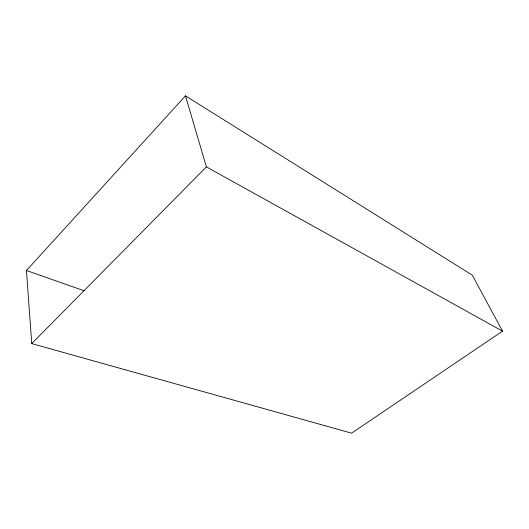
<?xml version="1.0" encoding="UTF-8"?>
<svg xmlns="http://www.w3.org/2000/svg" width="529" height="529" viewBox="0 0 529 529"><rect width="100%" height="100%" fill="white"/><g stroke="black" fill="none" stroke-linecap="round" stroke-linejoin="round"><path stroke-width="0.79" d="M26.45 270.511L185.467 95.842L472.298 275.173L502.55 331.154L351.587 433.158L31.74 343.592L26.45 270.511L84.131 290.785M31.74 343.592L206.396 166.886L185.467 95.842M206.396 166.886L502.55 331.154"/></g></svg>
